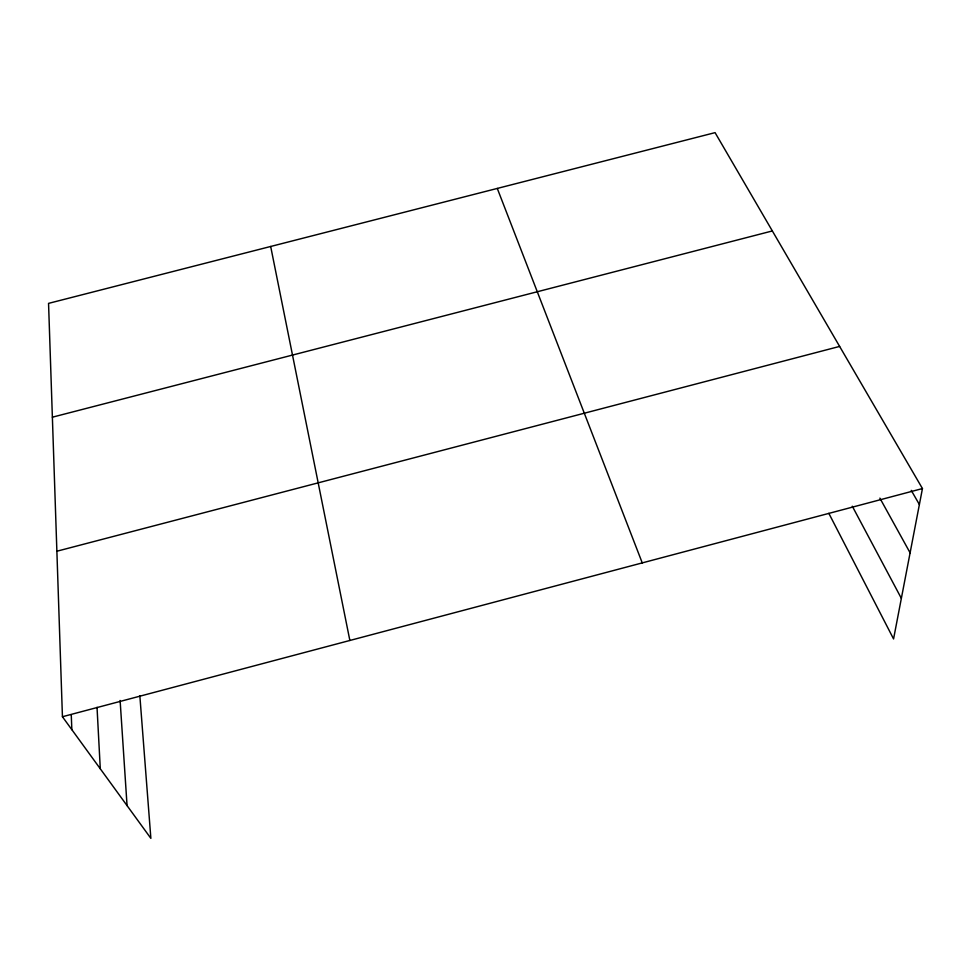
<?xml version="1.0" encoding="UTF-8"?>
<svg xmlns="http://www.w3.org/2000/svg" width="971" height="971" viewBox="0 0 971 971"><rect width="100%" height="100%" fill="white"/><g stroke="black" fill="none" stroke-linecap="round" stroke-linejoin="round"><path stroke-width="1.46" d="M139.848 695.77L150.869 838.361L62.435 716.732L48.55 303.377L715.069 132.639L922.45 488.559L893.563 638.942L828.846 513.356M62.435 716.732L922.45 488.559M56.876 551.225L839.624 346.416M52.373 417.19L772.346 230.94M911.247 490.367L919.379 504.519M879.884 498.135L910.106 552.839M852.307 506.231L901.355 598.367M497.286 188.435L642.256 562.901M270.678 246.476L349.863 640.472M120.113 700.467L127.055 805.602M97.027 707.313L100.292 768.801M71.259 714.717L71.842 729.67"/></g></svg>
